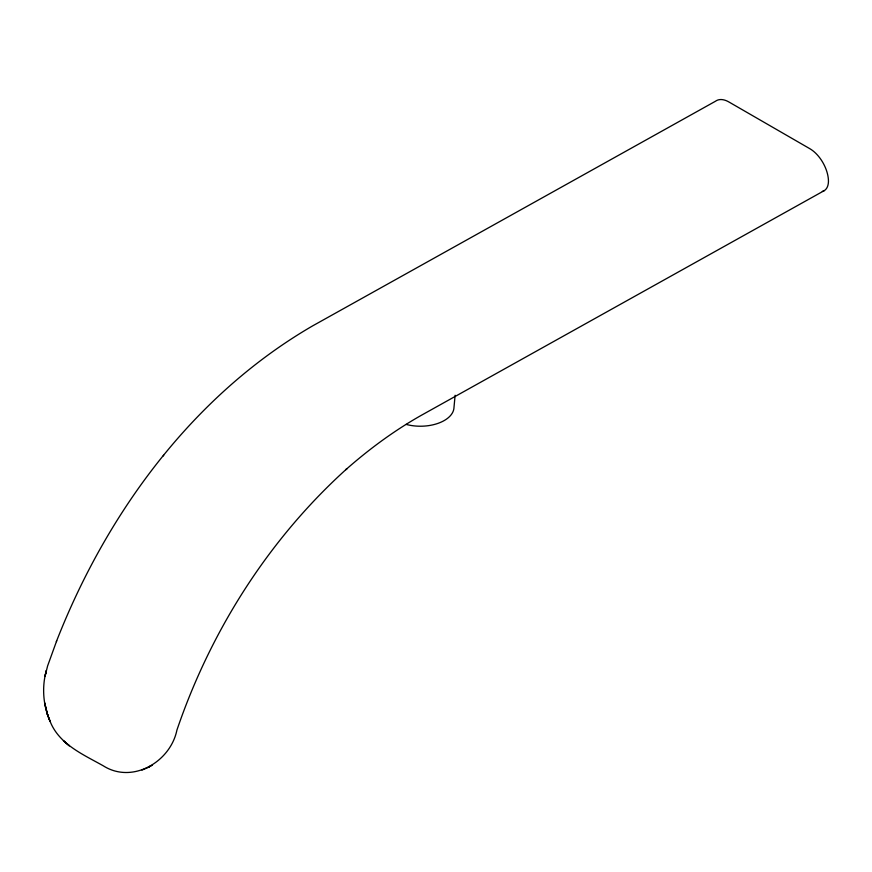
<?xml version="1.0" encoding="UTF-8"?>
<svg xmlns="http://www.w3.org/2000/svg" width="872" height="872" viewBox="0 0 872 872"><rect width="100%" height="100%" fill="white"/><g stroke="black" fill="none" stroke-linecap="round" stroke-linejoin="round"><path stroke-width="1.31" d="M455.108 395.278L453.876 408.663A33.071 18.748 -0.8 0 1 406.156 424.392M56.713 640.767L47.6 665.957L44.995 676.454L46.325 670.579C41.682 687.267 43.131 705.481 50.086 721.329C59.1 744.361 83.45 754.607 103.365 765.867C132.446 784.266 170.443 761.866 176.907 730.126C210.708 630.772 268.805 539.158 346.882 468.722L345.824 469.67C369.118 449.124 394.22 430.615 421.285 415.334L824.258 190.63M56.364 641.618C106.264 513.87 192.472 395.637 312.449 325.986L715.422 101.283A26.454 15.009 60.9 0 1 728.927 101.991L809.772 148.665A26.454 15.009 60.9 0 1 828.4 179.534A21.157 12.001 60.9 0 1 822.34 191.426M163.151 455.969L163.718 455.249M152.458 765.126L148.959 766.913L150.66 766.052M141.994 770.074L148.894 767.109M65.019 742.116L63.384 740.731L69.368 745.833L65.019 742.116M50.086 721.329L47.448 714.43L44.668 702.908L47.688 715.204L47.448 714.43L50.086 721.329"/></g></svg>
